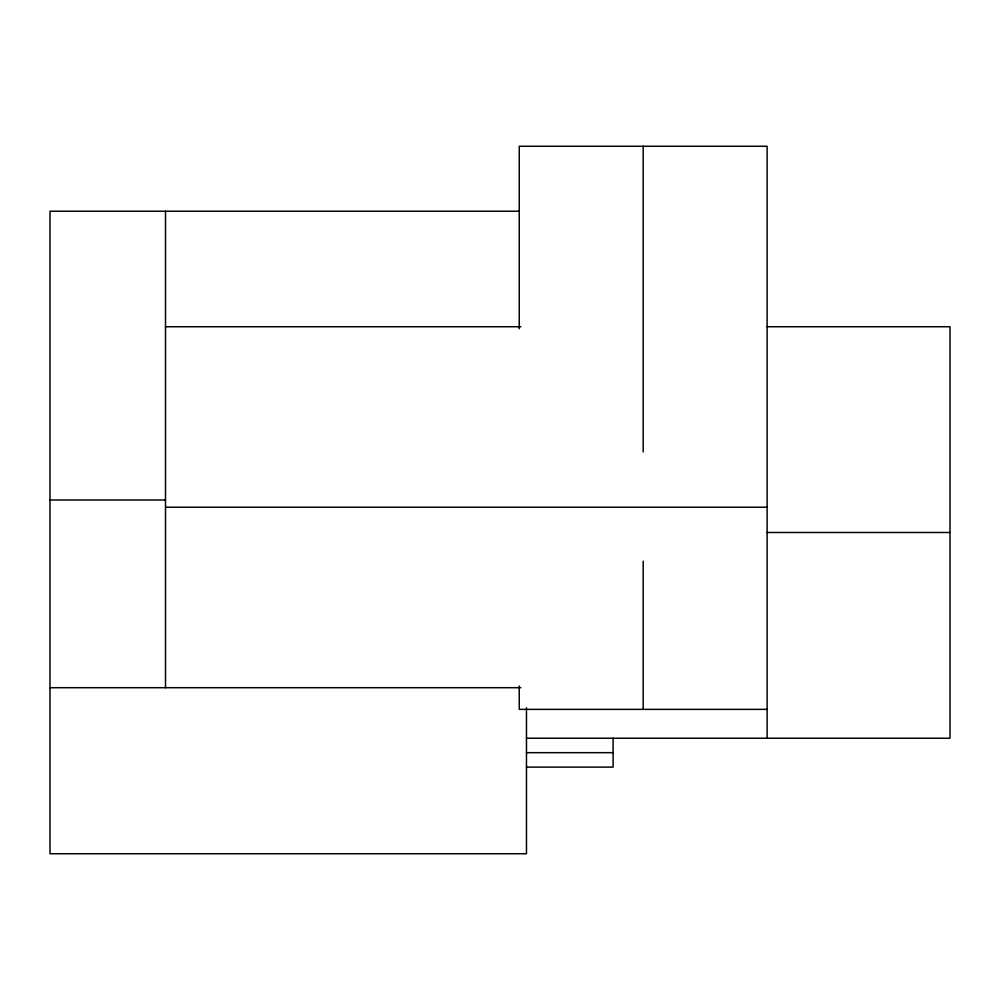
<?xml version="1.0" encoding="UTF-8"?>
<svg xmlns="http://www.w3.org/2000/svg" width="1000" height="1000" viewBox="0 0 1000 1000"><rect width="100%" height="100%" fill="white"/><g stroke="black" fill="none" stroke-linecap="round" stroke-linejoin="round"><path stroke-width="1.5" d="M519.25 211.225L50 211.225L50 853.737L526.475 853.737L526.475 707.875M165.512 326.737L520.862 326.737M767.113 326.737L950 326.737L950 738.238L526.475 738.238M50 500L165.512 500M165.512 507.225L767.113 507.225M767.113 532.487L950 532.487M50 687.7L520.862 687.7M767.113 709.362L519.25 709.362L519.25 685.962M526.475 752.675L613.1 752.675M526.475 767.113L613.1 767.113L613.1 738.238M767.113 738.238L767.113 146.263L519.25 146.263L519.25 328.762M643.188 146.263L643.188 451.987M643.188 561.175L643.188 709.362M165.512 211.225L165.512 687.7"/></g></svg>
